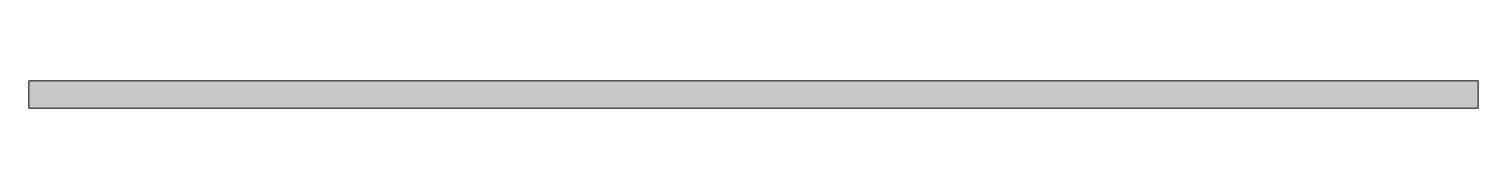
# Model space of a CAD drawing. Header units: inches. Extents: x 786 to 1216, y -504 to -496.
import ezdxf

# ---------------------------------------------------------------- set-up
doc = ezdxf.new("R2010")
doc.units = ezdxf.units.IN
doc.header["$MEASUREMENT"] = 0
doc.layers.add('Layer 1', color=7, linetype='Continuous')

msp = doc.modelspace()

# ---------------------------------------------------------------- hatches: boundary and pattern name
at = {"layer": 'Layer 1', "true_color": 0x000000}
h = msp.add_hatch(color=18, dxfattribs=at)
h.dxf.hatch_style = 2
h.paths.add_polyline_path([(1215.63, -503.95), (785.63, -503.95), (785.63, -495.95), (1215.63, -495.95)])

# ---------------------------------------------------------------- linework, layer by layer
at = {"layer": 'Layer 1', "color": 250, "lineweight": 18, "true_color": 0x231f20}
msp.add_lwpolyline([(1215.63, -503.95), (785.63, -503.95), (785.63, -495.95), (1215.63, -495.95), (1215.63, -503.95)], dxfattribs=at)

doc.saveas('drawing.dxf')
